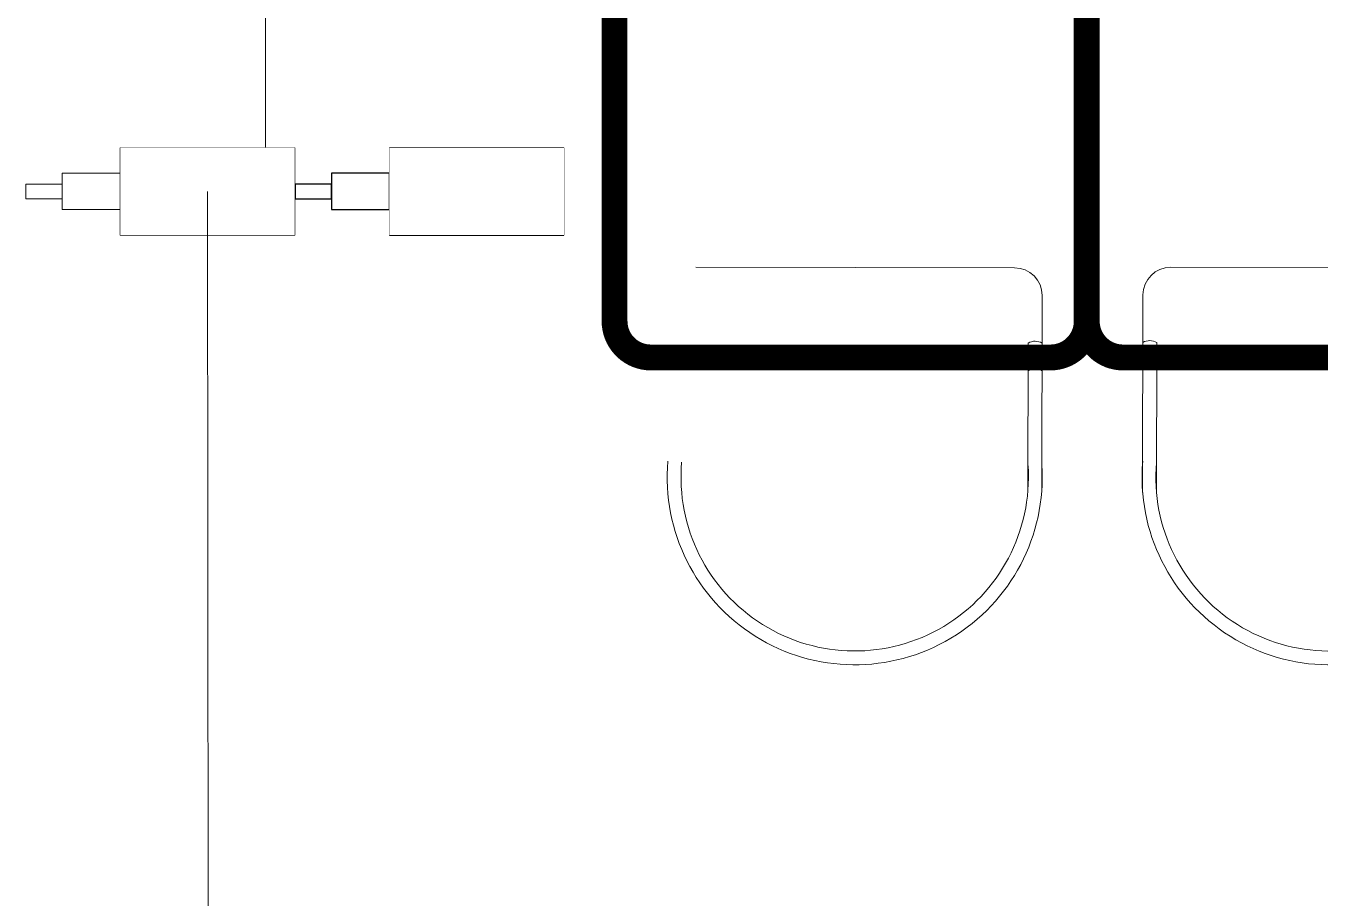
# Model space of a CAD drawing. Header units: centimetres. Extents: x -72470 to -43129, y -18750 to -16337.
# Drawn here: x -72349.8 to -72171.6, y -17119 to -16999 of the extents above; entities that cross this region are included whole.
import ezdxf

# ---------------------------------------------------------------- set-up
doc = ezdxf.new("R2010")
doc.units = ezdxf.units.CM
doc.header["$MEASUREMENT"] = 0
doc.layers.add('11-021_3001-BLOK_B_ZEMIN_KAT$0$2DKONST1', color=6, linetype='Continuous')
doc.layers.add('TEFRIS', color=30, linetype='Continuous', lineweight=9)

# ---------------------------------------------------------------- blocks, each defined once
blk = doc.blocks.new('DDDD')
at = {"layer": 'TEFRIS', "color": 0, "linetype": 'Continuous'}
for p, q in [((-75299.4, -9829.4), (-75330.45, -9860.36)), ((-75330.46, -9865.75), (-75311.27, -9885.01)), ((-75324.49, -9869.04), (-75309.97, -9883.61)), ((-75345.61, -9875.61), (-75376.67, -9906.57)), ((-75321.34, -9894.56), (-75340.21, -9875.62)), ((-75322.73, -9895.86), (-75336.94, -9881.6))]:
    blk.add_line(p, q, dxfattribs=at)
at = {"layer": 'TEFRIS', "color": 0, "linetype": 'Continuous', "const_width": 3.56}
for points in [[(-75287.42, -9834.87), (-75326.31, -9873.77, -0.414214), (-75333.38, -9873.77), (-75379.35, -9827.81, -0.414214), (-75379.35, -9820.74), (-75340.46, -9781.84, -0.414214), (-75333.39, -9781.84), (-75287.42, -9827.8, -0.414214)], [(-75333.38, -9880.84), (-75372.27, -9919.73, -0.414214), (-75379.34, -9919.73), (-75425.31, -9873.77, -0.414214), (-75425.31, -9866.7), (-75386.42, -9827.81, -0.414214), (-75379.35, -9827.81), (-75333.38, -9873.77, -0.414214)]]:
    blk.add_lwpolyline(points, format="xyb", close=True, dxfattribs=at)
at = {"layer": 'TEFRIS', "color": 0, "linetype": 'Continuous'}
for centre, radius, start, end in [((-75294.57, -9865.32), 25.81, 220.0986, 48.7021), ((-75294.57, -9865.32), 23.91, 220.0986, 48.7021), ((-75327.76, -9863.06), 3.81, 134.9074, 224.9074), ((-75324.03, -9870.85), 1.87, 104.2925, 165.5223), ((-75321.34, -9873.55), 1.87, 104.2925, 165.5223), ((-75342.91, -9878.31), 3.81, 44.9074, 134.9074), ((-75335.13, -9882.07), 1.87, 104.2925, 165.5223), ((-75332.44, -9884.77), 1.87, 104.2925, 165.5223), ((-75340.79, -9911.53), 25.81, 220.0986, 48.7021), ((-75340.79, -9911.53), 23.91, 220.0986, 48.7021)]:
    blk.add_arc(centre, radius, start, end, dxfattribs=at)

msp = doc.modelspace()

# ---------------------------------------------------------------- linework, layer by layer
at = {"layer": '11-021_3001-BLOK_B_ZEMIN_KAT$0$2DKONST1'}
for points in [[(-72275.71, -17027.81), (-72275.71, -17015.81), (-72299.71, -17015.81), (-72299.71, -17027.81)], [(-72276.71, -17026.81), (-72276.71, -17016.81), (-72298.71, -17016.81), (-72298.71, -17026.81)], [(-72299.71, -17024.31), (-72299.71, -17019.31), (-72307.71, -17019.31), (-72307.71, -17024.31)]]:
    msp.add_lwpolyline(points, close=True, dxfattribs=at)
at = {"layer": 'TEFRIS', "color": 0, "linetype": 'Continuous'}
msp.add_lwpolyline([(-72316.76, -17015.81), (-72316.76, -16817.81)], dxfattribs=at)
for points in [[(-72312.76, -17027.81), (-72312.76, -17015.81), (-72336.76, -17015.81), (-72336.76, -17027.81)], [(-72313.76, -17026.81), (-72313.76, -17016.81), (-72335.76, -17016.81), (-72335.76, -17026.81)], [(-72336.76, -17024.31), (-72336.76, -17019.31), (-72344.76, -17019.31), (-72344.76, -17024.31)], [(-72344.76, -17022.81), (-72344.76, -17020.81), (-72349.76, -17020.81), (-72349.76, -17022.81)], [(-72344.76, -17022.81), (-72344.76, -17020.81), (-72349.76, -17020.81), (-72349.76, -17022.81)], [(-72344.76, -17022.81), (-72344.76, -17020.81), (-72349.76, -17020.81), (-72349.76, -17022.81)], [(-72344.76, -17022.81), (-72344.76, -17020.81), (-72349.76, -17020.81), (-72349.76, -17022.81)], [(-72344.76, -17022.81), (-72344.76, -17020.81), (-72349.76, -17020.81), (-72349.76, -17022.81)], [(-72344.76, -17022.81), (-72344.76, -17020.81), (-72349.76, -17020.81), (-72349.76, -17022.81)], [(-72344.76, -17022.81), (-72344.76, -17020.81), (-72349.76, -17020.81), (-72349.76, -17022.81)], [(-72344.76, -17022.81), (-72344.76, -17020.81), (-72349.76, -17020.81), (-72349.76, -17022.81)], [(-72344.76, -17022.81), (-72344.76, -17020.81), (-72349.76, -17020.81), (-72349.76, -17022.81)], [(-72344.76, -17022.81), (-72344.76, -17020.81), (-72349.76, -17020.81), (-72349.76, -17022.81)], [(-72344.76, -17022.81), (-72344.76, -17020.81), (-72349.76, -17020.81), (-72349.76, -17022.81)], [(-72344.76, -17022.81), (-72344.76, -17020.81), (-72349.76, -17020.81), (-72349.76, -17022.81)], [(-72344.76, -17022.81), (-72344.76, -17020.81), (-72349.76, -17020.81), (-72349.76, -17022.81)], [(-72344.76, -17022.81), (-72344.76, -17020.81), (-72349.76, -17020.81), (-72349.76, -17022.81)], [(-72344.76, -17022.81), (-72344.76, -17020.81), (-72349.76, -17020.81), (-72349.76, -17022.81)], [(-72344.76, -17022.81), (-72344.76, -17020.81), (-72349.76, -17020.81), (-72349.76, -17022.81)], [(-72344.76, -17022.81), (-72344.76, -17020.81), (-72349.76, -17020.81), (-72349.76, -17022.81)], [(-72344.76, -17022.81), (-72344.76, -17020.81), (-72349.76, -17020.81), (-72349.76, -17022.81)], [(-72344.76, -17022.81), (-72344.76, -17020.81), (-72349.76, -17020.81), (-72349.76, -17022.81)], [(-72344.76, -17022.81), (-72344.76, -17020.81), (-72349.76, -17020.81), (-72349.76, -17022.81)], [(-72344.76, -17022.81), (-72344.76, -17020.81), (-72349.76, -17020.81), (-72349.76, -17022.81)], [(-72344.76, -17022.81), (-72344.76, -17020.81), (-72349.76, -17020.81), (-72349.76, -17022.81)], [(-72344.76, -17022.81), (-72344.76, -17020.81), (-72349.76, -17020.81), (-72349.76, -17022.81)], [(-72344.76, -17022.81), (-72344.76, -17020.81), (-72349.76, -17020.81), (-72349.76, -17022.81)], [(-72344.76, -17022.81), (-72344.76, -17020.81), (-72349.76, -17020.81), (-72349.76, -17022.81)]]:
    msp.add_lwpolyline(points, close=True, dxfattribs=at)

# ---------------------------------------------------------------- next in the draw order: wipeouts: each hides what was drawn before it
msp.add_wipeout([(-72275.71, -17027.81), (-72299.71, -17027.81), (-72299.71, -17015.81), (-72275.71, -17015.81)]).dxf.layer = '11-021_3001-BLOK_B_ZEMIN_KAT$0$2DKONST1'
at = {"color": 0, "linetype": 'Continuous'}
msp.add_wipeout([(-72312.76, -17027.81), (-72336.76, -17027.81), (-72336.76, -17015.81), (-72312.76, -17015.81)], dxfattribs=at).dxf.layer = 'TEFRIS'

# ---------------------------------------------------------------- next in the draw order: linework, layer by layer
at = {"layer": '11-021_3001-BLOK_B_ZEMIN_KAT$0$2DKONST1'}
for points in [[(-72275.71, -17027.81), (-72275.71, -17015.81), (-72299.71, -17015.81), (-72299.71, -17027.81)], [(-72276.71, -17026.81), (-72276.71, -17016.81), (-72298.71, -17016.81), (-72298.71, -17026.81)], [(-72299.71, -17024.31), (-72299.71, -17019.31), (-72307.71, -17019.31), (-72307.71, -17024.31)]]:
    msp.add_lwpolyline(points, close=True, dxfattribs=at)
at = {"layer": 'TEFRIS', "color": 0, "linetype": 'Continuous'}
for points in [[(-72312.76, -17027.81), (-72312.76, -17015.81), (-72336.76, -17015.81), (-72336.76, -17027.81)], [(-72313.76, -17026.81), (-72313.76, -17016.81), (-72335.76, -17016.81), (-72335.76, -17026.81)], [(-72336.76, -17024.31), (-72336.76, -17019.31), (-72344.76, -17019.31), (-72344.76, -17024.31)]]:
    msp.add_lwpolyline(points, close=True, dxfattribs=at)

# ---------------------------------------------------------------- next in the draw order: wipeouts: each hides what was drawn before it
msp.add_wipeout([(-72275.71, -17027.81), (-72299.71, -17027.81), (-72299.71, -17015.81), (-72275.71, -17015.81)]).dxf.layer = '11-021_3001-BLOK_B_ZEMIN_KAT$0$2DKONST1'
at = {"color": 0, "linetype": 'Continuous'}
msp.add_wipeout([(-72312.76, -17027.81), (-72336.76, -17027.81), (-72336.76, -17015.81), (-72312.76, -17015.81)], dxfattribs=at).dxf.layer = 'TEFRIS'

# ---------------------------------------------------------------- next in the draw order: linework, layer by layer
at = {"layer": '11-021_3001-BLOK_B_ZEMIN_KAT$0$2DKONST1'}
for points in [[(-72275.71, -17027.81), (-72275.71, -17015.81), (-72299.71, -17015.81), (-72299.71, -17027.81)], [(-72276.71, -17026.81), (-72276.71, -17016.81), (-72298.71, -17016.81), (-72298.71, -17026.81)], [(-72299.71, -17024.31), (-72299.71, -17019.31), (-72307.71, -17019.31), (-72307.71, -17024.31)]]:
    msp.add_lwpolyline(points, close=True, dxfattribs=at)
at = {"layer": 'TEFRIS', "color": 0, "linetype": 'Continuous'}
for points in [[(-72312.76, -17027.81), (-72312.76, -17015.81), (-72336.76, -17015.81), (-72336.76, -17027.81)], [(-72313.76, -17026.81), (-72313.76, -17016.81), (-72335.76, -17016.81), (-72335.76, -17026.81)], [(-72336.76, -17024.31), (-72336.76, -17019.31), (-72344.76, -17019.31), (-72344.76, -17024.31)]]:
    msp.add_lwpolyline(points, close=True, dxfattribs=at)

# ---------------------------------------------------------------- next in the draw order: wipeouts: each hides what was drawn before it
msp.add_wipeout([(-72275.71, -17027.81), (-72299.71, -17027.81), (-72299.71, -17015.81), (-72275.71, -17015.81)]).dxf.layer = '11-021_3001-BLOK_B_ZEMIN_KAT$0$2DKONST1'
at = {"color": 0, "linetype": 'Continuous'}
msp.add_wipeout([(-72312.76, -17027.81), (-72336.76, -17027.81), (-72336.76, -17015.81), (-72312.76, -17015.81)], dxfattribs=at).dxf.layer = 'TEFRIS'

# ---------------------------------------------------------------- next in the draw order: linework, layer by layer
at = {"layer": '11-021_3001-BLOK_B_ZEMIN_KAT$0$2DKONST1'}
for points in [[(-72275.71, -17027.81), (-72275.71, -17015.81), (-72299.71, -17015.81), (-72299.71, -17027.81)], [(-72276.71, -17026.81), (-72276.71, -17016.81), (-72298.71, -17016.81), (-72298.71, -17026.81)], [(-72299.71, -17024.31), (-72299.71, -17019.31), (-72307.71, -17019.31), (-72307.71, -17024.31)]]:
    msp.add_lwpolyline(points, close=True, dxfattribs=at)
at = {"layer": 'TEFRIS', "color": 0, "linetype": 'Continuous'}
for points in [[(-72312.76, -17027.81), (-72312.76, -17015.81), (-72336.76, -17015.81), (-72336.76, -17027.81)], [(-72313.76, -17026.81), (-72313.76, -17016.81), (-72335.76, -17016.81), (-72335.76, -17026.81)], [(-72336.76, -17024.31), (-72336.76, -17019.31), (-72344.76, -17019.31), (-72344.76, -17024.31)]]:
    msp.add_lwpolyline(points, close=True, dxfattribs=at)

# ---------------------------------------------------------------- next in the draw order: wipeouts: each hides what was drawn before it
msp.add_wipeout([(-72275.71, -17027.81), (-72299.71, -17027.81), (-72299.71, -17015.81), (-72275.71, -17015.81)]).dxf.layer = '11-021_3001-BLOK_B_ZEMIN_KAT$0$2DKONST1'
at = {"color": 0, "linetype": 'Continuous'}
msp.add_wipeout([(-72312.76, -17027.81), (-72336.76, -17027.81), (-72336.76, -17015.81), (-72312.76, -17015.81)], dxfattribs=at).dxf.layer = 'TEFRIS'

# ---------------------------------------------------------------- next in the draw order: linework, layer by layer
at = {"layer": '11-021_3001-BLOK_B_ZEMIN_KAT$0$2DKONST1'}
for points in [[(-72275.71, -17027.81), (-72275.71, -17015.81), (-72299.71, -17015.81), (-72299.71, -17027.81)], [(-72276.71, -17026.81), (-72276.71, -17016.81), (-72298.71, -17016.81), (-72298.71, -17026.81)], [(-72299.71, -17024.31), (-72299.71, -17019.31), (-72307.71, -17019.31), (-72307.71, -17024.31)]]:
    msp.add_lwpolyline(points, close=True, dxfattribs=at)
at = {"layer": 'TEFRIS', "color": 0, "linetype": 'Continuous'}
for points in [[(-72312.76, -17027.81), (-72312.76, -17015.81), (-72336.76, -17015.81), (-72336.76, -17027.81)], [(-72313.76, -17026.81), (-72313.76, -17016.81), (-72335.76, -17016.81), (-72335.76, -17026.81)], [(-72336.76, -17024.31), (-72336.76, -17019.31), (-72344.76, -17019.31), (-72344.76, -17024.31)]]:
    msp.add_lwpolyline(points, close=True, dxfattribs=at)

# ---------------------------------------------------------------- next in the draw order: wipeouts: each hides what was drawn before it
msp.add_wipeout([(-72275.71, -17027.81), (-72299.71, -17027.81), (-72299.71, -17015.81), (-72275.71, -17015.81)]).dxf.layer = '11-021_3001-BLOK_B_ZEMIN_KAT$0$2DKONST1'
at = {"color": 0, "linetype": 'Continuous'}
msp.add_wipeout([(-72312.76, -17027.81), (-72336.76, -17027.81), (-72336.76, -17015.81), (-72312.76, -17015.81)], dxfattribs=at).dxf.layer = 'TEFRIS'

# ---------------------------------------------------------------- next in the draw order: linework, layer by layer
at = {"layer": '11-021_3001-BLOK_B_ZEMIN_KAT$0$2DKONST1'}
for points in [[(-72275.71, -17027.81), (-72275.71, -17015.81), (-72299.71, -17015.81), (-72299.71, -17027.81)], [(-72276.71, -17026.81), (-72276.71, -17016.81), (-72298.71, -17016.81), (-72298.71, -17026.81)], [(-72299.71, -17024.31), (-72299.71, -17019.31), (-72307.71, -17019.31), (-72307.71, -17024.31)]]:
    msp.add_lwpolyline(points, close=True, dxfattribs=at)
at = {"layer": 'TEFRIS', "color": 0, "linetype": 'Continuous'}
for points in [[(-72312.76, -17027.81), (-72312.76, -17015.81), (-72336.76, -17015.81), (-72336.76, -17027.81)], [(-72313.76, -17026.81), (-72313.76, -17016.81), (-72335.76, -17016.81), (-72335.76, -17026.81)], [(-72336.76, -17024.31), (-72336.76, -17019.31), (-72344.76, -17019.31), (-72344.76, -17024.31)]]:
    msp.add_lwpolyline(points, close=True, dxfattribs=at)

# ---------------------------------------------------------------- next in the draw order: wipeouts: each hides what was drawn before it
msp.add_wipeout([(-72275.71, -17027.81), (-72299.71, -17027.81), (-72299.71, -17015.81), (-72275.71, -17015.81)]).dxf.layer = '11-021_3001-BLOK_B_ZEMIN_KAT$0$2DKONST1'
at = {"color": 0, "linetype": 'Continuous'}
msp.add_wipeout([(-72312.76, -17027.81), (-72336.76, -17027.81), (-72336.76, -17015.81), (-72312.76, -17015.81)], dxfattribs=at).dxf.layer = 'TEFRIS'

# ---------------------------------------------------------------- next in the draw order: linework, layer by layer
at = {"layer": '11-021_3001-BLOK_B_ZEMIN_KAT$0$2DKONST1'}
for points in [[(-72275.71, -17027.81), (-72275.71, -17015.81), (-72299.71, -17015.81), (-72299.71, -17027.81)], [(-72276.71, -17026.81), (-72276.71, -17016.81), (-72298.71, -17016.81), (-72298.71, -17026.81)], [(-72299.71, -17024.31), (-72299.71, -17019.31), (-72307.71, -17019.31), (-72307.71, -17024.31)]]:
    msp.add_lwpolyline(points, close=True, dxfattribs=at)
at = {"layer": 'TEFRIS', "color": 0, "linetype": 'Continuous'}
for points in [[(-72312.76, -17027.81), (-72312.76, -17015.81), (-72336.76, -17015.81), (-72336.76, -17027.81)], [(-72313.76, -17026.81), (-72313.76, -17016.81), (-72335.76, -17016.81), (-72335.76, -17026.81)], [(-72336.76, -17024.31), (-72336.76, -17019.31), (-72344.76, -17019.31), (-72344.76, -17024.31)]]:
    msp.add_lwpolyline(points, close=True, dxfattribs=at)

# ---------------------------------------------------------------- next in the draw order: wipeouts: each hides what was drawn before it
msp.add_wipeout([(-72275.71, -17027.81), (-72299.71, -17027.81), (-72299.71, -17015.81), (-72275.71, -17015.81)]).dxf.layer = '11-021_3001-BLOK_B_ZEMIN_KAT$0$2DKONST1'
at = {"color": 0, "linetype": 'Continuous'}
msp.add_wipeout([(-72312.76, -17027.81), (-72336.76, -17027.81), (-72336.76, -17015.81), (-72312.76, -17015.81)], dxfattribs=at).dxf.layer = 'TEFRIS'

# ---------------------------------------------------------------- next in the draw order: linework, layer by layer
at = {"layer": '11-021_3001-BLOK_B_ZEMIN_KAT$0$2DKONST1'}
for points in [[(-72275.71, -17027.81), (-72275.71, -17015.81), (-72299.71, -17015.81), (-72299.71, -17027.81)], [(-72276.71, -17026.81), (-72276.71, -17016.81), (-72298.71, -17016.81), (-72298.71, -17026.81)], [(-72299.71, -17024.31), (-72299.71, -17019.31), (-72307.71, -17019.31), (-72307.71, -17024.31)]]:
    msp.add_lwpolyline(points, close=True, dxfattribs=at)
at = {"layer": 'TEFRIS', "color": 0, "linetype": 'Continuous'}
for points in [[(-72312.76, -17027.81), (-72312.76, -17015.81), (-72336.76, -17015.81), (-72336.76, -17027.81)], [(-72313.76, -17026.81), (-72313.76, -17016.81), (-72335.76, -17016.81), (-72335.76, -17026.81)], [(-72336.76, -17024.31), (-72336.76, -17019.31), (-72344.76, -17019.31), (-72344.76, -17024.31)]]:
    msp.add_lwpolyline(points, close=True, dxfattribs=at)

# ---------------------------------------------------------------- next in the draw order: wipeouts: each hides what was drawn before it
msp.add_wipeout([(-72275.71, -17027.81), (-72299.71, -17027.81), (-72299.71, -17015.81), (-72275.71, -17015.81)]).dxf.layer = '11-021_3001-BLOK_B_ZEMIN_KAT$0$2DKONST1'
at = {"color": 0, "linetype": 'Continuous'}
msp.add_wipeout([(-72312.76, -17027.81), (-72336.76, -17027.81), (-72336.76, -17015.81), (-72312.76, -17015.81)], dxfattribs=at).dxf.layer = 'TEFRIS'

# ---------------------------------------------------------------- next in the draw order: linework, layer by layer
at = {"layer": '11-021_3001-BLOK_B_ZEMIN_KAT$0$2DKONST1'}
for points in [[(-72275.71, -17027.81), (-72275.71, -17015.81), (-72299.71, -17015.81), (-72299.71, -17027.81)], [(-72276.71, -17026.81), (-72276.71, -17016.81), (-72298.71, -17016.81), (-72298.71, -17026.81)], [(-72299.71, -17024.31), (-72299.71, -17019.31), (-72307.71, -17019.31), (-72307.71, -17024.31)]]:
    msp.add_lwpolyline(points, close=True, dxfattribs=at)
at = {"layer": 'TEFRIS', "color": 0, "linetype": 'Continuous'}
for points in [[(-72312.76, -17027.81), (-72312.76, -17015.81), (-72336.76, -17015.81), (-72336.76, -17027.81)], [(-72313.76, -17026.81), (-72313.76, -17016.81), (-72335.76, -17016.81), (-72335.76, -17026.81)], [(-72336.76, -17024.31), (-72336.76, -17019.31), (-72344.76, -17019.31), (-72344.76, -17024.31)]]:
    msp.add_lwpolyline(points, close=True, dxfattribs=at)

# ---------------------------------------------------------------- next in the draw order: wipeouts: each hides what was drawn before it
msp.add_wipeout([(-72275.71, -17027.81), (-72299.71, -17027.81), (-72299.71, -17015.81), (-72275.71, -17015.81)]).dxf.layer = '11-021_3001-BLOK_B_ZEMIN_KAT$0$2DKONST1'
at = {"color": 0, "linetype": 'Continuous'}
msp.add_wipeout([(-72312.76, -17027.81), (-72336.76, -17027.81), (-72336.76, -17015.81), (-72312.76, -17015.81)], dxfattribs=at).dxf.layer = 'TEFRIS'

# ---------------------------------------------------------------- next in the draw order: linework, layer by layer
at = {"layer": '11-021_3001-BLOK_B_ZEMIN_KAT$0$2DKONST1'}
for points in [[(-72275.71, -17027.81), (-72275.71, -17015.81), (-72299.71, -17015.81), (-72299.71, -17027.81)], [(-72276.71, -17026.81), (-72276.71, -17016.81), (-72298.71, -17016.81), (-72298.71, -17026.81)], [(-72299.71, -17024.31), (-72299.71, -17019.31), (-72307.71, -17019.31), (-72307.71, -17024.31)]]:
    msp.add_lwpolyline(points, close=True, dxfattribs=at)
at = {"layer": 'TEFRIS', "color": 0, "linetype": 'Continuous'}
for points in [[(-72312.76, -17027.81), (-72312.76, -17015.81), (-72336.76, -17015.81), (-72336.76, -17027.81)], [(-72313.76, -17026.81), (-72313.76, -17016.81), (-72335.76, -17016.81), (-72335.76, -17026.81)], [(-72336.76, -17024.31), (-72336.76, -17019.31), (-72344.76, -17019.31), (-72344.76, -17024.31)]]:
    msp.add_lwpolyline(points, close=True, dxfattribs=at)

# ---------------------------------------------------------------- next in the draw order: wipeouts: each hides what was drawn before it
msp.add_wipeout([(-72275.71, -17027.81), (-72299.71, -17027.81), (-72299.71, -17015.81), (-72275.71, -17015.81)]).dxf.layer = '11-021_3001-BLOK_B_ZEMIN_KAT$0$2DKONST1'
at = {"color": 0, "linetype": 'Continuous'}
msp.add_wipeout([(-72312.76, -17027.81), (-72336.76, -17027.81), (-72336.76, -17015.81), (-72312.76, -17015.81)], dxfattribs=at).dxf.layer = 'TEFRIS'

# ---------------------------------------------------------------- next in the draw order: linework, layer by layer
at = {"layer": '11-021_3001-BLOK_B_ZEMIN_KAT$0$2DKONST1'}
for points in [[(-72275.71, -17027.81), (-72275.71, -17015.81), (-72299.71, -17015.81), (-72299.71, -17027.81)], [(-72276.71, -17026.81), (-72276.71, -17016.81), (-72298.71, -17016.81), (-72298.71, -17026.81)], [(-72299.71, -17024.31), (-72299.71, -17019.31), (-72307.71, -17019.31), (-72307.71, -17024.31)]]:
    msp.add_lwpolyline(points, close=True, dxfattribs=at)
at = {"layer": 'TEFRIS', "color": 0, "linetype": 'Continuous'}
for points in [[(-72312.76, -17027.81), (-72312.76, -17015.81), (-72336.76, -17015.81), (-72336.76, -17027.81)], [(-72313.76, -17026.81), (-72313.76, -17016.81), (-72335.76, -17016.81), (-72335.76, -17026.81)], [(-72336.76, -17024.31), (-72336.76, -17019.31), (-72344.76, -17019.31), (-72344.76, -17024.31)]]:
    msp.add_lwpolyline(points, close=True, dxfattribs=at)

# ---------------------------------------------------------------- next in the draw order: wipeouts: each hides what was drawn before it
msp.add_wipeout([(-72275.71, -17027.81), (-72299.71, -17027.81), (-72299.71, -17015.81), (-72275.71, -17015.81)]).dxf.layer = '11-021_3001-BLOK_B_ZEMIN_KAT$0$2DKONST1'
at = {"color": 0, "linetype": 'Continuous'}
msp.add_wipeout([(-72312.76, -17027.81), (-72336.76, -17027.81), (-72336.76, -17015.81), (-72312.76, -17015.81)], dxfattribs=at).dxf.layer = 'TEFRIS'

# ---------------------------------------------------------------- next in the draw order: linework, layer by layer
at = {"layer": '11-021_3001-BLOK_B_ZEMIN_KAT$0$2DKONST1'}
for points in [[(-72275.71, -17027.81), (-72275.71, -17015.81), (-72299.71, -17015.81), (-72299.71, -17027.81)], [(-72276.71, -17026.81), (-72276.71, -17016.81), (-72298.71, -17016.81), (-72298.71, -17026.81)], [(-72299.71, -17024.31), (-72299.71, -17019.31), (-72307.71, -17019.31), (-72307.71, -17024.31)]]:
    msp.add_lwpolyline(points, close=True, dxfattribs=at)
at = {"layer": 'TEFRIS', "color": 0, "linetype": 'Continuous'}
for points in [[(-72312.76, -17027.81), (-72312.76, -17015.81), (-72336.76, -17015.81), (-72336.76, -17027.81)], [(-72313.76, -17026.81), (-72313.76, -17016.81), (-72335.76, -17016.81), (-72335.76, -17026.81)], [(-72336.76, -17024.31), (-72336.76, -17019.31), (-72344.76, -17019.31), (-72344.76, -17024.31)]]:
    msp.add_lwpolyline(points, close=True, dxfattribs=at)

# ---------------------------------------------------------------- next in the draw order: wipeouts: each hides what was drawn before it
msp.add_wipeout([(-72275.71, -17027.81), (-72299.71, -17027.81), (-72299.71, -17015.81), (-72275.71, -17015.81)]).dxf.layer = '11-021_3001-BLOK_B_ZEMIN_KAT$0$2DKONST1'
at = {"color": 0, "linetype": 'Continuous'}
msp.add_wipeout([(-72312.76, -17027.81), (-72336.76, -17027.81), (-72336.76, -17015.81), (-72312.76, -17015.81)], dxfattribs=at).dxf.layer = 'TEFRIS'

# ---------------------------------------------------------------- next in the draw order: linework, layer by layer
at = {"layer": '11-021_3001-BLOK_B_ZEMIN_KAT$0$2DKONST1'}
for points in [[(-72275.71, -17027.81), (-72275.71, -17015.81), (-72299.71, -17015.81), (-72299.71, -17027.81)], [(-72276.71, -17026.81), (-72276.71, -17016.81), (-72298.71, -17016.81), (-72298.71, -17026.81)], [(-72299.71, -17024.31), (-72299.71, -17019.31), (-72307.71, -17019.31), (-72307.71, -17024.31)]]:
    msp.add_lwpolyline(points, close=True, dxfattribs=at)
at = {"layer": 'TEFRIS', "color": 0, "linetype": 'Continuous'}
for points in [[(-72312.76, -17027.81), (-72312.76, -17015.81), (-72336.76, -17015.81), (-72336.76, -17027.81)], [(-72313.76, -17026.81), (-72313.76, -17016.81), (-72335.76, -17016.81), (-72335.76, -17026.81)], [(-72336.76, -17024.31), (-72336.76, -17019.31), (-72344.76, -17019.31), (-72344.76, -17024.31)]]:
    msp.add_lwpolyline(points, close=True, dxfattribs=at)

# ---------------------------------------------------------------- next in the draw order: wipeouts: each hides what was drawn before it
msp.add_wipeout([(-72275.71, -17027.81), (-72299.71, -17027.81), (-72299.71, -17015.81), (-72275.71, -17015.81)]).dxf.layer = '11-021_3001-BLOK_B_ZEMIN_KAT$0$2DKONST1'
at = {"color": 0, "linetype": 'Continuous'}
msp.add_wipeout([(-72312.76, -17027.81), (-72336.76, -17027.81), (-72336.76, -17015.81), (-72312.76, -17015.81)], dxfattribs=at).dxf.layer = 'TEFRIS'

# ---------------------------------------------------------------- next in the draw order: linework, layer by layer
at = {"layer": '11-021_3001-BLOK_B_ZEMIN_KAT$0$2DKONST1'}
for points in [[(-72275.71, -17027.81), (-72275.71, -17015.81), (-72299.71, -17015.81), (-72299.71, -17027.81)], [(-72276.71, -17026.81), (-72276.71, -17016.81), (-72298.71, -17016.81), (-72298.71, -17026.81)], [(-72299.71, -17024.31), (-72299.71, -17019.31), (-72307.71, -17019.31), (-72307.71, -17024.31)]]:
    msp.add_lwpolyline(points, close=True, dxfattribs=at)
at = {"layer": 'TEFRIS', "color": 0, "linetype": 'Continuous'}
for points in [[(-72312.76, -17027.81), (-72312.76, -17015.81), (-72336.76, -17015.81), (-72336.76, -17027.81)], [(-72313.76, -17026.81), (-72313.76, -17016.81), (-72335.76, -17016.81), (-72335.76, -17026.81)], [(-72336.76, -17024.31), (-72336.76, -17019.31), (-72344.76, -17019.31), (-72344.76, -17024.31)]]:
    msp.add_lwpolyline(points, close=True, dxfattribs=at)

# ---------------------------------------------------------------- next in the draw order: wipeouts: each hides what was drawn before it
msp.add_wipeout([(-72275.71, -17027.81), (-72299.71, -17027.81), (-72299.71, -17015.81), (-72275.71, -17015.81)]).dxf.layer = '11-021_3001-BLOK_B_ZEMIN_KAT$0$2DKONST1'
at = {"color": 0, "linetype": 'Continuous'}
msp.add_wipeout([(-72312.76, -17027.81), (-72336.76, -17027.81), (-72336.76, -17015.81), (-72312.76, -17015.81)], dxfattribs=at).dxf.layer = 'TEFRIS'

# ---------------------------------------------------------------- next in the draw order: linework, layer by layer
at = {"layer": '11-021_3001-BLOK_B_ZEMIN_KAT$0$2DKONST1'}
for points in [[(-72275.71, -17027.81), (-72275.71, -17015.81), (-72299.71, -17015.81), (-72299.71, -17027.81)], [(-72276.71, -17026.81), (-72276.71, -17016.81), (-72298.71, -17016.81), (-72298.71, -17026.81)], [(-72299.71, -17024.31), (-72299.71, -17019.31), (-72307.71, -17019.31), (-72307.71, -17024.31)]]:
    msp.add_lwpolyline(points, close=True, dxfattribs=at)
at = {"layer": 'TEFRIS', "color": 0, "linetype": 'Continuous'}
for points in [[(-72312.76, -17027.81), (-72312.76, -17015.81), (-72336.76, -17015.81), (-72336.76, -17027.81)], [(-72313.76, -17026.81), (-72313.76, -17016.81), (-72335.76, -17016.81), (-72335.76, -17026.81)], [(-72336.76, -17024.31), (-72336.76, -17019.31), (-72344.76, -17019.31), (-72344.76, -17024.31)]]:
    msp.add_lwpolyline(points, close=True, dxfattribs=at)

# ---------------------------------------------------------------- next in the draw order: wipeouts: each hides what was drawn before it
msp.add_wipeout([(-72275.71, -17027.81), (-72299.71, -17027.81), (-72299.71, -17015.81), (-72275.71, -17015.81)]).dxf.layer = '11-021_3001-BLOK_B_ZEMIN_KAT$0$2DKONST1'
at = {"color": 0, "linetype": 'Continuous'}
msp.add_wipeout([(-72312.76, -17027.81), (-72336.76, -17027.81), (-72336.76, -17015.81), (-72312.76, -17015.81)], dxfattribs=at).dxf.layer = 'TEFRIS'

# ---------------------------------------------------------------- next in the draw order: linework, layer by layer
at = {"layer": '11-021_3001-BLOK_B_ZEMIN_KAT$0$2DKONST1'}
for points in [[(-72275.71, -17027.81), (-72275.71, -17015.81), (-72299.71, -17015.81), (-72299.71, -17027.81)], [(-72276.71, -17026.81), (-72276.71, -17016.81), (-72298.71, -17016.81), (-72298.71, -17026.81)], [(-72299.71, -17024.31), (-72299.71, -17019.31), (-72307.71, -17019.31), (-72307.71, -17024.31)]]:
    msp.add_lwpolyline(points, close=True, dxfattribs=at)
at = {"layer": 'TEFRIS', "color": 0, "linetype": 'Continuous'}
for points in [[(-72312.76, -17027.81), (-72312.76, -17015.81), (-72336.76, -17015.81), (-72336.76, -17027.81)], [(-72313.76, -17026.81), (-72313.76, -17016.81), (-72335.76, -17016.81), (-72335.76, -17026.81)], [(-72336.76, -17024.31), (-72336.76, -17019.31), (-72344.76, -17019.31), (-72344.76, -17024.31)]]:
    msp.add_lwpolyline(points, close=True, dxfattribs=at)

# ---------------------------------------------------------------- next in the draw order: wipeouts: each hides what was drawn before it
msp.add_wipeout([(-72275.71, -17027.81), (-72299.71, -17027.81), (-72299.71, -17015.81), (-72275.71, -17015.81)]).dxf.layer = '11-021_3001-BLOK_B_ZEMIN_KAT$0$2DKONST1'
at = {"color": 0, "linetype": 'Continuous'}
msp.add_wipeout([(-72312.76, -17027.81), (-72336.76, -17027.81), (-72336.76, -17015.81), (-72312.76, -17015.81)], dxfattribs=at).dxf.layer = 'TEFRIS'

# ---------------------------------------------------------------- next in the draw order: linework, layer by layer
at = {"layer": '11-021_3001-BLOK_B_ZEMIN_KAT$0$2DKONST1'}
for points in [[(-72275.71, -17027.81), (-72275.71, -17015.81), (-72299.71, -17015.81), (-72299.71, -17027.81)], [(-72276.71, -17026.81), (-72276.71, -17016.81), (-72298.71, -17016.81), (-72298.71, -17026.81)], [(-72299.71, -17024.31), (-72299.71, -17019.31), (-72307.71, -17019.31), (-72307.71, -17024.31)]]:
    msp.add_lwpolyline(points, close=True, dxfattribs=at)
at = {"layer": 'TEFRIS', "color": 0, "linetype": 'Continuous'}
for points in [[(-72312.76, -17027.81), (-72312.76, -17015.81), (-72336.76, -17015.81), (-72336.76, -17027.81)], [(-72313.76, -17026.81), (-72313.76, -17016.81), (-72335.76, -17016.81), (-72335.76, -17026.81)], [(-72336.76, -17024.31), (-72336.76, -17019.31), (-72344.76, -17019.31), (-72344.76, -17024.31)]]:
    msp.add_lwpolyline(points, close=True, dxfattribs=at)

# ---------------------------------------------------------------- next in the draw order: wipeouts: each hides what was drawn before it
msp.add_wipeout([(-72275.71, -17027.81), (-72299.71, -17027.81), (-72299.71, -17015.81), (-72275.71, -17015.81)]).dxf.layer = '11-021_3001-BLOK_B_ZEMIN_KAT$0$2DKONST1'
at = {"color": 0, "linetype": 'Continuous'}
msp.add_wipeout([(-72312.76, -17027.81), (-72336.76, -17027.81), (-72336.76, -17015.81), (-72312.76, -17015.81)], dxfattribs=at).dxf.layer = 'TEFRIS'

# ---------------------------------------------------------------- next in the draw order: linework, layer by layer
at = {"layer": '11-021_3001-BLOK_B_ZEMIN_KAT$0$2DKONST1'}
for points in [[(-72275.71, -17027.81), (-72275.71, -17015.81), (-72299.71, -17015.81), (-72299.71, -17027.81)], [(-72276.71, -17026.81), (-72276.71, -17016.81), (-72298.71, -17016.81), (-72298.71, -17026.81)], [(-72299.71, -17024.31), (-72299.71, -17019.31), (-72307.71, -17019.31), (-72307.71, -17024.31)]]:
    msp.add_lwpolyline(points, close=True, dxfattribs=at)
at = {"layer": 'TEFRIS', "color": 0, "linetype": 'Continuous'}
for points in [[(-72312.76, -17027.81), (-72312.76, -17015.81), (-72336.76, -17015.81), (-72336.76, -17027.81)], [(-72313.76, -17026.81), (-72313.76, -17016.81), (-72335.76, -17016.81), (-72335.76, -17026.81)], [(-72336.76, -17024.31), (-72336.76, -17019.31), (-72344.76, -17019.31), (-72344.76, -17024.31)]]:
    msp.add_lwpolyline(points, close=True, dxfattribs=at)

# ---------------------------------------------------------------- next in the draw order: wipeouts: each hides what was drawn before it
msp.add_wipeout([(-72275.71, -17027.81), (-72299.71, -17027.81), (-72299.71, -17015.81), (-72275.71, -17015.81)]).dxf.layer = '11-021_3001-BLOK_B_ZEMIN_KAT$0$2DKONST1'
at = {"color": 0, "linetype": 'Continuous'}
msp.add_wipeout([(-72312.76, -17027.81), (-72336.76, -17027.81), (-72336.76, -17015.81), (-72312.76, -17015.81)], dxfattribs=at).dxf.layer = 'TEFRIS'

# ---------------------------------------------------------------- next in the draw order: linework, layer by layer
at = {"layer": '11-021_3001-BLOK_B_ZEMIN_KAT$0$2DKONST1'}
for points in [[(-72275.71, -17027.81), (-72275.71, -17015.81), (-72299.71, -17015.81), (-72299.71, -17027.81)], [(-72276.71, -17026.81), (-72276.71, -17016.81), (-72298.71, -17016.81), (-72298.71, -17026.81)], [(-72299.71, -17024.31), (-72299.71, -17019.31), (-72307.71, -17019.31), (-72307.71, -17024.31)]]:
    msp.add_lwpolyline(points, close=True, dxfattribs=at)
at = {"layer": 'TEFRIS', "color": 0, "linetype": 'Continuous'}
for points in [[(-72312.76, -17027.81), (-72312.76, -17015.81), (-72336.76, -17015.81), (-72336.76, -17027.81)], [(-72313.76, -17026.81), (-72313.76, -17016.81), (-72335.76, -17016.81), (-72335.76, -17026.81)], [(-72336.76, -17024.31), (-72336.76, -17019.31), (-72344.76, -17019.31), (-72344.76, -17024.31)]]:
    msp.add_lwpolyline(points, close=True, dxfattribs=at)

# ---------------------------------------------------------------- next in the draw order: wipeouts: each hides what was drawn before it
msp.add_wipeout([(-72275.71, -17027.81), (-72299.71, -17027.81), (-72299.71, -17015.81), (-72275.71, -17015.81)]).dxf.layer = '11-021_3001-BLOK_B_ZEMIN_KAT$0$2DKONST1'
at = {"color": 0, "linetype": 'Continuous'}
msp.add_wipeout([(-72312.76, -17027.81), (-72336.76, -17027.81), (-72336.76, -17015.81), (-72312.76, -17015.81)], dxfattribs=at).dxf.layer = 'TEFRIS'

# ---------------------------------------------------------------- next in the draw order: linework, layer by layer
at = {"layer": '11-021_3001-BLOK_B_ZEMIN_KAT$0$2DKONST1'}
for points in [[(-72275.71, -17027.81), (-72275.71, -17015.81), (-72299.71, -17015.81), (-72299.71, -17027.81)], [(-72276.71, -17026.81), (-72276.71, -17016.81), (-72298.71, -17016.81), (-72298.71, -17026.81)], [(-72299.71, -17024.31), (-72299.71, -17019.31), (-72307.71, -17019.31), (-72307.71, -17024.31)]]:
    msp.add_lwpolyline(points, close=True, dxfattribs=at)
at = {"layer": 'TEFRIS', "color": 0, "linetype": 'Continuous'}
for points in [[(-72312.76, -17027.81), (-72312.76, -17015.81), (-72336.76, -17015.81), (-72336.76, -17027.81)], [(-72313.76, -17026.81), (-72313.76, -17016.81), (-72335.76, -17016.81), (-72335.76, -17026.81)], [(-72336.76, -17024.31), (-72336.76, -17019.31), (-72344.76, -17019.31), (-72344.76, -17024.31)]]:
    msp.add_lwpolyline(points, close=True, dxfattribs=at)

# ---------------------------------------------------------------- next in the draw order: wipeouts: each hides what was drawn before it
msp.add_wipeout([(-72275.71, -17027.81), (-72299.71, -17027.81), (-72299.71, -17015.81), (-72275.71, -17015.81)]).dxf.layer = '11-021_3001-BLOK_B_ZEMIN_KAT$0$2DKONST1'
at = {"color": 0, "linetype": 'Continuous'}
msp.add_wipeout([(-72312.76, -17027.81), (-72336.76, -17027.81), (-72336.76, -17015.81), (-72312.76, -17015.81)], dxfattribs=at).dxf.layer = 'TEFRIS'

# ---------------------------------------------------------------- next in the draw order: linework, layer by layer
at = {"layer": '11-021_3001-BLOK_B_ZEMIN_KAT$0$2DKONST1'}
for points in [[(-72275.71, -17027.81), (-72275.71, -17015.81), (-72299.71, -17015.81), (-72299.71, -17027.81)], [(-72276.71, -17026.81), (-72276.71, -17016.81), (-72298.71, -17016.81), (-72298.71, -17026.81)], [(-72299.71, -17024.31), (-72299.71, -17019.31), (-72307.71, -17019.31), (-72307.71, -17024.31)]]:
    msp.add_lwpolyline(points, close=True, dxfattribs=at)
at = {"layer": 'TEFRIS', "color": 0, "linetype": 'Continuous'}
for points in [[(-72312.76, -17027.81), (-72312.76, -17015.81), (-72336.76, -17015.81), (-72336.76, -17027.81)], [(-72313.76, -17026.81), (-72313.76, -17016.81), (-72335.76, -17016.81), (-72335.76, -17026.81)], [(-72336.76, -17024.31), (-72336.76, -17019.31), (-72344.76, -17019.31), (-72344.76, -17024.31)]]:
    msp.add_lwpolyline(points, close=True, dxfattribs=at)

# ---------------------------------------------------------------- next in the draw order: wipeouts: each hides what was drawn before it
msp.add_wipeout([(-72275.71, -17027.81), (-72299.71, -17027.81), (-72299.71, -17015.81), (-72275.71, -17015.81)]).dxf.layer = '11-021_3001-BLOK_B_ZEMIN_KAT$0$2DKONST1'
at = {"color": 0, "linetype": 'Continuous'}
msp.add_wipeout([(-72312.76, -17027.81), (-72336.76, -17027.81), (-72336.76, -17015.81), (-72312.76, -17015.81)], dxfattribs=at).dxf.layer = 'TEFRIS'

# ---------------------------------------------------------------- next in the draw order: linework, layer by layer
at = {"layer": '11-021_3001-BLOK_B_ZEMIN_KAT$0$2DKONST1'}
for points in [[(-72275.71, -17027.81), (-72275.71, -17015.81), (-72299.71, -17015.81), (-72299.71, -17027.81)], [(-72276.71, -17026.81), (-72276.71, -17016.81), (-72298.71, -17016.81), (-72298.71, -17026.81)], [(-72299.71, -17024.31), (-72299.71, -17019.31), (-72307.71, -17019.31), (-72307.71, -17024.31)]]:
    msp.add_lwpolyline(points, close=True, dxfattribs=at)
at = {"layer": 'TEFRIS', "color": 0, "linetype": 'Continuous'}
for points in [[(-72312.76, -17027.81), (-72312.76, -17015.81), (-72336.76, -17015.81), (-72336.76, -17027.81)], [(-72313.76, -17026.81), (-72313.76, -17016.81), (-72335.76, -17016.81), (-72335.76, -17026.81)], [(-72336.76, -17024.31), (-72336.76, -17019.31), (-72344.76, -17019.31), (-72344.76, -17024.31)]]:
    msp.add_lwpolyline(points, close=True, dxfattribs=at)

# ---------------------------------------------------------------- next in the draw order: wipeouts: each hides what was drawn before it
msp.add_wipeout([(-72275.71, -17027.81), (-72299.71, -17027.81), (-72299.71, -17015.81), (-72275.71, -17015.81)]).dxf.layer = '11-021_3001-BLOK_B_ZEMIN_KAT$0$2DKONST1'
at = {"color": 0, "linetype": 'Continuous'}
msp.add_wipeout([(-72312.76, -17027.81), (-72336.76, -17027.81), (-72336.76, -17015.81), (-72312.76, -17015.81)], dxfattribs=at).dxf.layer = 'TEFRIS'

# ---------------------------------------------------------------- next in the draw order: linework, layer by layer
at = {"layer": '11-021_3001-BLOK_B_ZEMIN_KAT$0$2DKONST1'}
for points in [[(-72275.71, -17027.81), (-72275.71, -17015.81), (-72299.71, -17015.81), (-72299.71, -17027.81)], [(-72276.71, -17026.81), (-72276.71, -17016.81), (-72298.71, -17016.81), (-72298.71, -17026.81)], [(-72299.71, -17024.31), (-72299.71, -17019.31), (-72307.71, -17019.31), (-72307.71, -17024.31)]]:
    msp.add_lwpolyline(points, close=True, dxfattribs=at)
at = {"layer": 'TEFRIS', "color": 0, "linetype": 'Continuous'}
for points in [[(-72312.76, -17027.81), (-72312.76, -17015.81), (-72336.76, -17015.81), (-72336.76, -17027.81)], [(-72313.76, -17026.81), (-72313.76, -17016.81), (-72335.76, -17016.81), (-72335.76, -17026.81)], [(-72336.76, -17024.31), (-72336.76, -17019.31), (-72344.76, -17019.31), (-72344.76, -17024.31)]]:
    msp.add_lwpolyline(points, close=True, dxfattribs=at)

# ---------------------------------------------------------------- next in the draw order: wipeouts: each hides what was drawn before it
msp.add_wipeout([(-72275.71, -17027.81), (-72299.71, -17027.81), (-72299.71, -17015.81), (-72275.71, -17015.81)]).dxf.layer = '11-021_3001-BLOK_B_ZEMIN_KAT$0$2DKONST1'
at = {"color": 0, "linetype": 'Continuous'}
msp.add_wipeout([(-72312.76, -17027.81), (-72336.76, -17027.81), (-72336.76, -17015.81), (-72312.76, -17015.81)], dxfattribs=at).dxf.layer = 'TEFRIS'

# ---------------------------------------------------------------- next in the draw order: linework, layer by layer
at = {"layer": '11-021_3001-BLOK_B_ZEMIN_KAT$0$2DKONST1'}
for points in [[(-72275.71, -17027.81), (-72275.71, -17015.81), (-72299.71, -17015.81), (-72299.71, -17027.81)], [(-72276.71, -17026.81), (-72276.71, -17016.81), (-72298.71, -17016.81), (-72298.71, -17026.81)], [(-72299.71, -17024.31), (-72299.71, -17019.31), (-72307.71, -17019.31), (-72307.71, -17024.31)]]:
    msp.add_lwpolyline(points, close=True, dxfattribs=at)
at = {"layer": 'TEFRIS', "color": 0, "linetype": 'Continuous'}
for points in [[(-72312.76, -17027.81), (-72312.76, -17015.81), (-72336.76, -17015.81), (-72336.76, -17027.81)], [(-72313.76, -17026.81), (-72313.76, -17016.81), (-72335.76, -17016.81), (-72335.76, -17026.81)], [(-72336.76, -17024.31), (-72336.76, -17019.31), (-72344.76, -17019.31), (-72344.76, -17024.31)]]:
    msp.add_lwpolyline(points, close=True, dxfattribs=at)

# ---------------------------------------------------------------- next in the draw order: wipeouts: each hides what was drawn before it
msp.add_wipeout([(-72275.71, -17027.81), (-72299.71, -17027.81), (-72299.71, -17015.81), (-72275.71, -17015.81)]).dxf.layer = '11-021_3001-BLOK_B_ZEMIN_KAT$0$2DKONST1'
at = {"color": 0, "linetype": 'Continuous'}
msp.add_wipeout([(-72312.76, -17027.81), (-72336.76, -17027.81), (-72336.76, -17015.81), (-72312.76, -17015.81)], dxfattribs=at).dxf.layer = 'TEFRIS'

# ---------------------------------------------------------------- next in the draw order: linework, layer by layer
at = {"layer": '11-021_3001-BLOK_B_ZEMIN_KAT$0$2DKONST1'}
for points in [[(-72275.71, -17027.81), (-72275.71, -17015.81), (-72299.71, -17015.81), (-72299.71, -17027.81)], [(-72276.71, -17026.81), (-72276.71, -17016.81), (-72298.71, -17016.81), (-72298.71, -17026.81)], [(-72299.71, -17024.31), (-72299.71, -17019.31), (-72307.71, -17019.31), (-72307.71, -17024.31)]]:
    msp.add_lwpolyline(points, close=True, dxfattribs=at)
at = {"layer": 'TEFRIS', "color": 0, "linetype": 'Continuous'}
for points in [[(-72312.76, -17027.81), (-72312.76, -17015.81), (-72336.76, -17015.81), (-72336.76, -17027.81)], [(-72313.76, -17026.81), (-72313.76, -17016.81), (-72335.76, -17016.81), (-72335.76, -17026.81)], [(-72336.76, -17024.31), (-72336.76, -17019.31), (-72344.76, -17019.31), (-72344.76, -17024.31)]]:
    msp.add_lwpolyline(points, close=True, dxfattribs=at)

# ---------------------------------------------------------------- next in the draw order: wipeouts: each hides what was drawn before it
msp.add_wipeout([(-72275.71, -17027.81), (-72299.71, -17027.81), (-72299.71, -17015.81), (-72275.71, -17015.81)]).dxf.layer = '11-021_3001-BLOK_B_ZEMIN_KAT$0$2DKONST1'
at = {"color": 0, "linetype": 'Continuous'}
msp.add_wipeout([(-72312.76, -17027.81), (-72336.76, -17027.81), (-72336.76, -17015.81), (-72312.76, -17015.81)], dxfattribs=at).dxf.layer = 'TEFRIS'

# ---------------------------------------------------------------- next in the draw order: linework, layer by layer
at = {"layer": '11-021_3001-BLOK_B_ZEMIN_KAT$0$2DKONST1'}
msp.add_lwpolyline([(-72307.71, -17022.81), (-72307.71, -17020.81), (-72312.71, -17020.81), (-72312.71, -17022.81)], close=True, dxfattribs=at)
msp.add_lwpolyline([(-72307.71, -17022.81), (-72307.71, -17020.81), (-72312.71, -17020.81), (-72312.71, -17022.81)], close=True, dxfattribs=at)
msp.add_lwpolyline([(-72307.71, -17022.81), (-72307.71, -17020.81), (-72312.71, -17020.81), (-72312.71, -17022.81)], close=True, dxfattribs=at)
msp.add_lwpolyline([(-72307.71, -17022.81), (-72307.71, -17020.81), (-72312.71, -17020.81), (-72312.71, -17022.81)], close=True, dxfattribs=at)
msp.add_lwpolyline([(-72307.71, -17022.81), (-72307.71, -17020.81), (-72312.71, -17020.81), (-72312.71, -17022.81)], close=True, dxfattribs=at)
msp.add_lwpolyline([(-72307.71, -17022.81), (-72307.71, -17020.81), (-72312.71, -17020.81), (-72312.71, -17022.81)], close=True, dxfattribs=at)
msp.add_lwpolyline([(-72307.71, -17022.81), (-72307.71, -17020.81), (-72312.71, -17020.81), (-72312.71, -17022.81)], close=True, dxfattribs=at)
msp.add_lwpolyline([(-72307.71, -17022.81), (-72307.71, -17020.81), (-72312.71, -17020.81), (-72312.71, -17022.81)], close=True, dxfattribs=at)
msp.add_lwpolyline([(-72307.71, -17022.81), (-72307.71, -17020.81), (-72312.71, -17020.81), (-72312.71, -17022.81)], close=True, dxfattribs=at)
msp.add_lwpolyline([(-72307.71, -17022.81), (-72307.71, -17020.81), (-72312.71, -17020.81), (-72312.71, -17022.81)], close=True, dxfattribs=at)
msp.add_lwpolyline([(-72307.71, -17022.81), (-72307.71, -17020.81), (-72312.71, -17020.81), (-72312.71, -17022.81)], close=True, dxfattribs=at)
msp.add_lwpolyline([(-72307.71, -17022.81), (-72307.71, -17020.81), (-72312.71, -17020.81), (-72312.71, -17022.81)], close=True, dxfattribs=at)
msp.add_lwpolyline([(-72307.71, -17022.81), (-72307.71, -17020.81), (-72312.71, -17020.81), (-72312.71, -17022.81)], close=True, dxfattribs=at)
msp.add_lwpolyline([(-72307.71, -17022.81), (-72307.71, -17020.81), (-72312.71, -17020.81), (-72312.71, -17022.81)], close=True, dxfattribs=at)
msp.add_lwpolyline([(-72307.71, -17022.81), (-72307.71, -17020.81), (-72312.71, -17020.81), (-72312.71, -17022.81)], close=True, dxfattribs=at)
msp.add_lwpolyline([(-72307.71, -17022.81), (-72307.71, -17020.81), (-72312.71, -17020.81), (-72312.71, -17022.81)], close=True, dxfattribs=at)
msp.add_lwpolyline([(-72307.71, -17022.81), (-72307.71, -17020.81), (-72312.71, -17020.81), (-72312.71, -17022.81)], close=True, dxfattribs=at)
msp.add_lwpolyline([(-72307.71, -17022.81), (-72307.71, -17020.81), (-72312.71, -17020.81), (-72312.71, -17022.81)], close=True, dxfattribs=at)
msp.add_lwpolyline([(-72307.71, -17022.81), (-72307.71, -17020.81), (-72312.71, -17020.81), (-72312.71, -17022.81)], close=True, dxfattribs=at)
msp.add_lwpolyline([(-72307.71, -17022.81), (-72307.71, -17020.81), (-72312.71, -17020.81), (-72312.71, -17022.81)], close=True, dxfattribs=at)
msp.add_lwpolyline([(-72307.71, -17022.81), (-72307.71, -17020.81), (-72312.71, -17020.81), (-72312.71, -17022.81)], close=True, dxfattribs=at)
msp.add_lwpolyline([(-72307.71, -17022.81), (-72307.71, -17020.81), (-72312.71, -17020.81), (-72312.71, -17022.81)], close=True, dxfattribs=at)
msp.add_lwpolyline([(-72307.71, -17022.81), (-72307.71, -17020.81), (-72312.71, -17020.81), (-72312.71, -17022.81)], close=True, dxfattribs=at)
msp.add_lwpolyline([(-72307.71, -17022.81), (-72307.71, -17020.81), (-72312.71, -17020.81), (-72312.71, -17022.81)], close=True, dxfattribs=at)
msp.add_lwpolyline([(-72307.71, -17022.81), (-72307.71, -17020.81), (-72312.71, -17020.81), (-72312.71, -17022.81)], close=True, dxfattribs=at)
at = {"layer": 'TEFRIS', "color": 0, "linetype": 'Continuous'}
msp.add_line((-72324.76, -17021.81), (-72324.63, -17150.96), dxfattribs=at)

# ---------------------------------------------------------------- next in the draw order: block references
at = {"layer": 'TEFRIS', "color": 0, "linetype": 'Continuous', "rotation": 315}
msp.add_blockref('DDDD', (-11953.18, -63326.59), dxfattribs=at)

doc.saveas('drawing.dxf')
